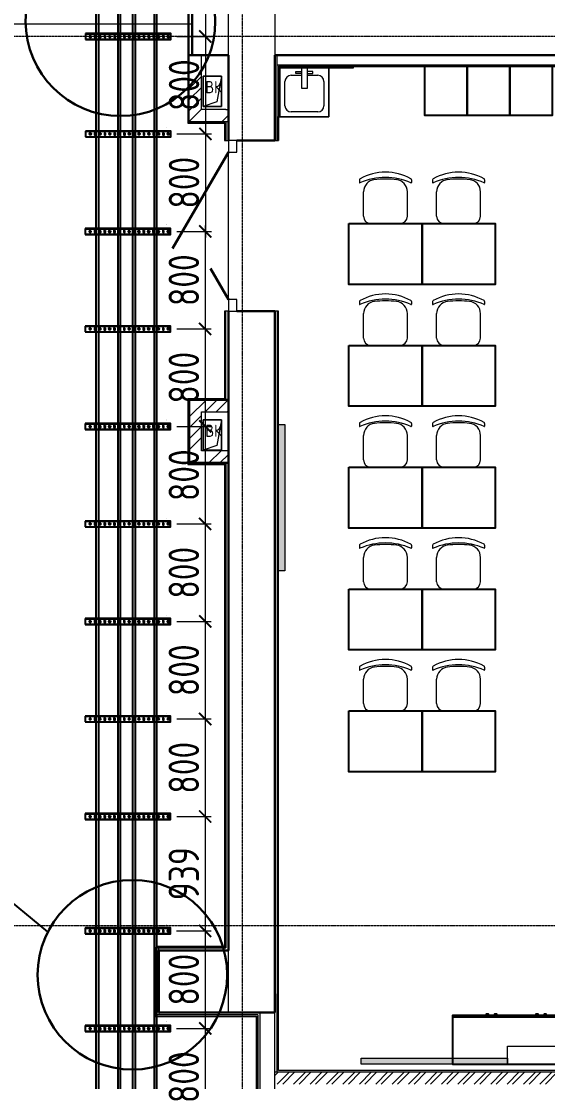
# Model space of a CAD drawing. Header units: millimetres. Extents: x -42533 to 645315, y 3457 to 82611.
# Drawn here: x 197375 to 201695, y 43159 to 51862 of the extents above; entities that cross this region are included whole.
import ezdxf
from ezdxf import colors
from ezdxf.entities.mleader import LeaderData, LeaderLine
from ezdxf.enums import TextEntityAlignment as Align
from ezdxf.math import Vec2, Vec3

# ---------------------------------------------------------------- set-up
doc = ezdxf.new("R2018")
doc.units = ezdxf.units.MM
doc.linetypes.add('ADSK_Линия сетки', pattern=[25, 20, -2.5, 0, -2.5])
for name, color, linetype in [('00_00_потолок_Панели из стали', 7, 'Continuous'), ('ЭОМ_Лотки авар.', 1, 'Continuous'), ('ЭОМ_Лотки рабочие', 5, 'Continuous')]:
    doc.layers.add(name, color=color, linetype=linetype)
for name, color, linetype, lineweight in [('Аннотация', 7, 'Continuous', 18), ('Двери', 7, 'Continuous', 9), ('Обобщенные модели', 7, 'Continuous', 18), ('Оси', 253, 'Continuous', 9), ('Перекрытие', 7, 'Continuous', 18), ('Сантехника', 7, 'Continuous', 18), ('Стены несущие', 7, 'Continuous', 30), ('Стены отделка', 7, 'Continuous', 30), ('Стены перегородки', 7, 'Continuous', 30), ('Стены штриховка', 7, 'Continuous', 9), ('ТХ', 5, 'Continuous', 0), ('ШТРИХОВКА', 252, 'Continuous', 15)]:
    doc.layers.add(name, color=color, linetype=linetype, lineweight=lineweight)
doc.styles.add('GOST Common_5', font='GOST_Common.ttf', dxfattribs={"width": 0.9, "height": 200})
doc.styles.get("Standard").update_dxf_attribs({"font": 'arial.ttf'})
doc.styles.add('М2', font='isocpeur.ttf', dxfattribs={"width": 0.8})
doc.dimstyles.new('М2-100', dxfattribs={"dimtxt": 250, "dimasz": 100, "dimexe": 50, "dimexo": 50, "dimgap": 50, "dimtad": 1, "dimdec": 0, "dimzin": 1, "dimtxsty": 'М2', "dimblk": 'ARCHTICK', "dimcen": 2.5, "dimdle": 50, "dimclre": 256, "dimclrt": 256, "dimadec": 0, "dimazin": 0, "dimtfac": 1, "dimtdec": 0, "dimtix": 1, "dimtmove": 1, "dimatfit": 3, "dimldrblk": 'NONE', "dimfxl": 1, "dimtolj": 1, "dimlwd": 9, "dimlwe": 9, "dimarcsym": 1})
pattern_1 = [(45, (686.36, 338.7), (-269.4077, 269.4077), []), (45, (776.16, 338.7), (-269.4077, 269.4077), []), (45, (865.96, 338.7), (-269.4077, 269.4077), []), (45, (955.77, 338.7), (-269.4077, 269.4077), [])]

# ---------------------------------------------------------------- blocks, each defined once
blk = doc.blocks.new('Стул ученич штабелир №5-7')
at = {"color": 0, "linetype": 'ByBlock', "lineweight": -2}
for p, q in [((-120.1, 0), (120.1, 0)), ((-120.1, 0), (120.1, 0)), ((-179.9, -60), (-179.9, -260.3)), ((-179.9, -60), (-179.9, -260.3)), ((180.1, -60), (180.1, -260.3)), ((180.1, -60), (180.1, -260.3)), ((-213.4, -359), (-213.4, -337.3)), ((-213.4, -359), (-213.4, -337.3)), ((213.6, -359), (213.6, -337.3)), ((213.6, -359), (213.6, -337.3))]:
    blk.add_line(p, q, dxfattribs=at)
for centre, radius, start, end in [((-119.9, -60), 60, 90, 180), ((-119.9, -60), 60, 90, 180), ((120.1, -60), 60, 0, 90), ((120.1, -60), 60, 0, 90), ((-79.9, -260.3), 100, 180, 264.25844), ((-79.9, -260.3), 100, 180, 264.25844), ((80.1, -260.3), 100, 275.74156, 0), ((80.1, -260.3), 100, 275.74156, 0), ((-210.4, -337.3), 3, 63.89783, 180), ((-210.4, -337.3), 3, 63.89783, 180), ((0.1, 142.3), 520.8, 246.31951, 293.68049), ((0.1, 142.3), 520.8, 246.31951, 293.68049), ((210.6, -337.3), 3, 0, 116.10217), ((210.6, -337.3), 3, 0, 116.10217), ((-203.4, -359), 10, 180, 238.06825), ((-203.4, -359), 10, 180, 238.06825), ((0.1, 9), 430.5, 240.99166, 299.00834), ((0.1, 9), 430.5, 240.99166, 299.00834), ((0.1, 435.5), 800.4, 263.24698, 276.75302), ((0.1, 435.5), 800.4, 263.24698, 276.75302), ((203.6, -359), 10, 301.93175, 0), ((203.6, -359), 10, 301.93175, 0)]:
    blk.add_arc(centre, radius, start, end, dxfattribs=at)
blk = doc.blocks.new('Тх 2 этаж')
at = {"lineweight": 0, "true_color": 0x939598}
h = blk.add_hatch(color=252, dxfattribs=at)
h.dxf.hatch_style = 1
h.paths.add_polyline_path([(55522.8, 15070.5), (55572.8, 15070.5), (55572.8, 13870.5), (55522.8, 13870.5)])
h = blk.add_hatch(color=252, dxfattribs=at)
h.dxf.hatch_style = 1
h.paths.add_polyline_path([(56199.2, 9820.5), (56199.2, 9870.5), (57399.2, 9870.5), (57399.2, 9820.5)])
at = {"color": 252, "linetype": 'Continuous', "true_color": 0x939598}
blk.add_line((58399.2, 10208.5), (56949.2, 10208.5), dxfattribs=at)
at = {"color": 252, "true_color": 0x939598}
for points in [[(57069.2, 18009.7), (56719.2, 18009.7), (56719.2, 17609.7), (57069.2, 17609.7), (57069.2, 18009.7)], [(57419.2, 18009.7), (57069.2, 18009.7), (57069.2, 17609.7), (57419.2, 17609.7), (57419.2, 18009.7)], [(57769.2, 18009.7), (57419.2, 18009.7), (57419.2, 17609.7), (57769.2, 17609.7), (57769.2, 18009.7)]]:
    blk.add_lwpolyline(points, dxfattribs=at)
for points in [[(56099.2, 16720.5), (56699.2, 16720.5), (56699.2, 16220.5), (56099.2, 16220.5)], [(56699.2, 16720.5), (57299.2, 16720.5), (57299.2, 16220.5), (56699.2, 16220.5)], [(56099.2, 15720.5), (56699.2, 15720.5), (56699.2, 15220.5), (56099.2, 15220.5)], [(56699.2, 15720.5), (57299.2, 15720.5), (57299.2, 15220.5), (56699.2, 15220.5)], [(56099.2, 14720.5), (56699.2, 14720.5), (56699.2, 14220.5), (56099.2, 14220.5)], [(56699.2, 14720.5), (57299.2, 14720.5), (57299.2, 14220.5), (56699.2, 14220.5)], [(56099.2, 13720.5), (56699.2, 13720.5), (56699.2, 13220.5), (56099.2, 13220.5)], [(56699.2, 13720.5), (57299.2, 13720.5), (57299.2, 13220.5), (56699.2, 13220.5)], [(56099.2, 12720.5), (56699.2, 12720.5), (56699.2, 12220.5), (56099.2, 12220.5)], [(56699.2, 12720.5), (57299.2, 12720.5), (57299.2, 12220.5), (56699.2, 12220.5)]]:
    blk.add_lwpolyline(points, close=True, dxfattribs=at)
at = {"color": 252, "lineweight": 0, "true_color": 0x939598}
for points in [[(55522.8, 15070.5), (55572.8, 15070.5), (55572.8, 13870.5), (55522.8, 13870.5), (55522.8, 15070.5)], [(56199.2, 9820.5), (56199.2, 9870.5), (57399.2, 9870.5), (57399.2, 9820.5), (56199.2, 9820.5)]]:
    blk.add_lwpolyline(points, dxfattribs=at)
at = {"color": 252, "linetype": 'Continuous', "true_color": 0x939598}
for points in [[(58399.2, 9820.5), (58399.2, 10220.5), (56949.2, 10220.5), (56949.2, 9820.5)], [(57226.3, 10220.5), (57243.7, 10220.5), (57243.7, 10230.7), (57226.3, 10230.7)], [(57294, 10220.5), (57311.4, 10220.5), (57311.4, 10230.7), (57294, 10230.7)], [(57633.3, 10220.5), (57650.7, 10220.5), (57650.7, 10230.7), (57633.3, 10230.7)], [(57701, 10220.5), (57718.4, 10220.5), (57718.4, 10230.7), (57701, 10230.7)]]:
    blk.add_lwpolyline(points, close=True, dxfattribs=at)
at = {"color": 252, "linetype": 'Continuous', "lineweight": 5, "true_color": 0x939598}
blk.add_lwpolyline([(57399.2, 9970.5), (59399.2, 9970.5), (59399.2, 9820.5), (57399.2, 9820.5)], close=True, dxfattribs=at)
at = {"layer": 'ТХ', "color": 252, "lineweight": 0, "true_color": 0x939598, "rotation": 180}
for p in [(56399.2, 16720.5), (56999.2, 16720.5), (56399.2, 15720.5), (56999.2, 15720.5), (56399.2, 14720.5), (56999.2, 14720.5), (56399.2, 13720.5), (56999.2, 13720.5), (56399.2, 12720.5), (56999.2, 12720.5)]:
    blk.add_blockref('Стул ученич штабелир №5-7', p, dxfattribs=at)
blk = doc.blocks.new('План 2 этажа')
h = blk.add_hatch()
h.set_pattern_fill('ANSI34', color=8, scale=20)
h.set_pattern_definition(pattern_1)
h.paths.add_polyline_path([(49200.421, 20426.85), (49100.421, 20426.85), (49100.421, 19880.85), (49421.357, 19880.85), (49421.357, 19980.85), (49401.357, 19980.85), (49200.421, 19980.85)])
h = blk.add_hatch()
h.set_pattern_fill('ANSI34', color=8, scale=20)
h.set_pattern_definition(pattern_1)
h.paths.add_polyline_path([(49421.357, 17598.85), (49100.421, 17598.85), (49100.421, 17080.85), (49421.357, 17080.85), (49421.357, 17180.85), (49200.113, 17180.85), (49200.421, 17180.953), (49200.421, 17498.85), (49421.357, 17498.85)])
h = blk.add_hatch()
h.set_pattern_fill('ANSI32', color=8, scale=10)
h.set_pattern_definition([(45, (686.36, 338.7), (-67.35192, 67.35192), []), (45, (731.26, 338.7), (-67.35192, 67.35192), [])])
h.paths.add_polyline_path([(55756.835, 12083.7), (49801.357, 12083.7), (49801.357, 11983.7), (55757.644, 11983.7)])
at = {"layer": 'Двери', "color": 8}
for p, q in [((49491.357, 19726.514), (49421.357, 19726.514)), ((49421.357, 19726.514), (49421.357, 19631.514)), ((49491.357, 19631.514), (49491.357, 19726.514)), ((49421.357, 19631.514), (49491.357, 19631.514)), ((49491.357, 18421.514), (49421.357, 18421.514)), ((49421.357, 18421.514), (49421.357, 18326.514)), ((49491.357, 18326.514), (49491.357, 18421.514)), ((49421.357, 18326.514), (49491.357, 18326.514))]:
    blk.add_line(p, q, dxfattribs=at)
at = {"layer": 'Двери', "color": 8, "lineweight": 30}
for p, q in [((49421.357, 19631.514), (48963.857, 18839.101)), ((49421.357, 18421.514), (49273.857, 18676.992))]:
    blk.add_line(p, q, dxfattribs=at)
at = {"layer": 'Обобщенные модели', "color": 8}
for p, q in [((49214.426, 20005.621), (49214.426, 20255.621)), ((49214.426, 20255.621), (49364.426, 20255.621)), ((49364.426, 20255.621), (49214.426, 20255.621)), ((49214.426, 20255.621), (49214.426, 20005.621)), ((49364.426, 20255.621), (49326.926, 20043.121)), ((49364.426, 20255.621), (49364.426, 20005.621)), ((49364.426, 20005.621), (49364.426, 20255.621)), ((49326.926, 20043.121), (49214.426, 20005.621)), ((49364.426, 20005.621), (49214.426, 20005.621)), ((49214.426, 20005.621), (49364.426, 20005.621)), ((49214.426, 17185.621), (49214.426, 17435.621)), ((49214.426, 17435.621), (49364.426, 17435.621)), ((49364.426, 17435.621), (49214.426, 17435.621)), ((49214.426, 17435.621), (49214.426, 17185.621)), ((49364.426, 17435.621), (49326.926, 17223.121)), ((49364.426, 17435.621), (49364.426, 17185.621)), ((49364.426, 17185.621), (49364.426, 17435.621)), ((49326.926, 17223.121), (49214.426, 17185.621)), ((49364.426, 17185.621), (49214.426, 17185.621)), ((49214.426, 17185.621), (49364.426, 17185.621))]:
    blk.add_line(p, q, dxfattribs=at)
for centre, start, end in [((49289.426, 20130.621), 0, 180), ((49289.426, 20130.621), 120, 180), ((49289.426, 20130.621), 180, 0), ((49289.426, 20130.621), 240, 345), ((49289.426, 20130.621), 15, 90), ((49289.426, 17310.621), 0, 180), ((49289.426, 17310.621), 120, 180), ((49289.426, 17310.621), 180, 0), ((49289.426, 17310.621), 240, 345), ((49289.426, 17310.621), 15, 90)]:
    blk.add_arc(centre, 2.5, start, end, dxfattribs=at)
at = {"layer": 'Оси', "color": 8, "linetype": 'ADSK_Линия сетки'}
for p, q in [((49535.923, 9973.128), (49535.923, 43330.545)), ((-9428.371, 20583.7), (56691.21, 20583.7)), ((-9428.371, 13283.7), (56691.21, 13283.7))]:
    blk.add_line(p, q, dxfattribs=at)
at = {"layer": 'Перекрытие', "color": 8}
for p, q in [((49123.857, 20681.85), (47123.857, 20681.85)), ((49421.357, 18421.514), (49421.357, 19631.514))]:
    blk.add_line(p, q, dxfattribs=at)
at = {"layer": 'Сантехника', "color": 8}
for p, q in [((49975.143, 20291.85), (50020.142, 20291.85)), ((49975.143, 20276.85), (49975.143, 20291.85)), ((50020.142, 20321.85), (50020.142, 20156.837)), ((50070.143, 20156.837), (50070.143, 20321.85)), ((50115.143, 20291.85), (50070.143, 20291.85)), ((50115.143, 20276.85), (50115.143, 20291.85)), ((50245.143, 19921.85), (50245.143, 20321.85)), ((50245.143, 20321.85), (50245.143, 19921.85)), ((49885.143, 20011.849), (49885.143, 20211.851)), ((49935.143, 20261.851), (50020.142, 20261.851)), ((50020.142, 20276.85), (49975.143, 20276.85)), ((50070.143, 20276.85), (50115.143, 20276.85)), ((50070.143, 20261.851), (50155.142, 20261.851)), ((50205.142, 20211.851), (50205.142, 20011.849)), ((50020.142, 20156.837), (50070.143, 20156.837)), ((50155.142, 19961.849), (49935.143, 19961.849)), ((49846.357, 19921.85), (50245.143, 19921.85)), ((50245.143, 19921.85), (49846.357, 19921.85))]:
    blk.add_line(p, q, dxfattribs=at)
for centre, start, end in [((49935.143, 20211.851), 90, 180), ((50155.142, 20211.851), 0, 90), ((49935.143, 20011.849), 180, 270), ((50155.142, 20011.849), 270, 0)]:
    blk.add_arc(centre, 50, start, end, dxfattribs=at)
at = {"layer": 'Стены несущие', "color": 8}
for p, q in [((49123.857, 20936.85), (49123.857, 20426.85)), ((49100.421, 20426.85), (49421.357, 20426.85)), ((49421.357, 20426.85), (49421.357, 19726.514)), ((49801.357, 20426.85), (55689.352, 20426.85)), ((49801.357, 19726.514), (49801.357, 20426.85)), ((49491.357, 19726.514), (49801.357, 19726.514)), ((49421.357, 18326.514), (49421.357, 13080.621)), ((49801.357, 18326.514), (49491.357, 18326.514)), ((49801.357, 12570.621), (49801.357, 18326.514)), ((49100.421, 17598.85), (49100.421, 17080.85)), ((49100.421, 17598.85), (49421.357, 17598.85)), ((49100.421, 17080.85), (49421.357, 17080.85)), ((49421.357, 13080.621), (48851.357, 13080.621)), ((48851.357, 13080.621), (48851.357, 12570.621)), ((48851.357, 12570.621), (49801.357, 12570.621))]:
    blk.add_line(p, q, dxfattribs=at)
at = {"layer": 'Стены отделка', "color": 8, "lineweight": 9}
for p, q in [((49200.421, 19980.85), (49200.421, 20406.85)), ((49821.357, 19921.85), (49821.357, 20426.85)), ((49821.357, 20346.85), (55661.357, 20346.85)), ((49846.357, 19921.85), (49846.357, 20321.85)), ((49846.357, 20321.85), (50446.357, 20321.85)), ((50446.357, 20334.85), (55638.095, 20334.85)), ((50446.357, 20321.85), (50446.357, 20334.85)), ((49401.357, 19980.85), (49200.421, 19980.85)), ((49389.357, 19868.85), (49389.357, 19726.514)), ((49821.357, 19921.85), (49846.357, 19921.85)), ((49833.357, 19726.514), (49833.357, 19921.85)), ((49389.357, 19726.514), (49421.357, 19726.514)), ((49801.357, 19726.514), (49833.357, 19726.514)), ((49421.357, 18326.514), (49389.357, 18326.514)), ((49389.357, 18326.514), (49389.357, 17610.701)), ((49401.357, 17598.85), (49401.357, 18326.514)), ((49833.357, 18326.514), (49801.357, 18326.514)), ((49821.357, 18326.514), (49821.357, 17383.7)), ((49833.357, 12095.7), (49833.357, 18326.514)), ((49088.421, 17610.851), (49088.421, 17070.85)), ((49088.421, 17610.851), (49389.357, 17610.701)), ((49200.421, 17180.85), (49200.421, 17498.85)), ((49200.421, 17498.85), (49421.357, 17498.85)), ((49421.357, 17180.85), (49200.421, 17180.85)), ((49090.421, 17068.85), (49389.357, 17068.999)), ((49389.357, 17068.999), (49389.357, 13100.621)), ((48831.357, 13100.621), (48819.357, 13100.621)), ((48819.357, 13100.621), (48819.357, 12540.621)), ((48831.357, 12550.621), (48831.357, 13112.621)), ((49401.357, 13112.621), (48831.357, 13112.621)), ((48851.357, 13080.621), (48851.357, 13100.621)), ((48851.357, 13100.621), (49389.357, 13100.621)), ((49821.357, 12083.7), (49821.357, 12722.7)), ((48831.357, 12669.356), (48851.357, 12669.356)), ((48821.357, 12538.621), (49649.357, 12538.621)), ((49661.357, 12550.621), (48831.357, 12550.621)), ((48851.357, 12570.621), (48851.357, 12550.621)), ((49649.357, 12538.621), (49649.357, 11203.128)), ((49801.357, 12083.7), (55756.835, 12083.7)), ((55704.736, 12095.7), (49833.357, 12095.7))]:
    blk.add_line(p, q, dxfattribs=at)
for points in [[(49088.421, 20968.85), (49088.421, 19882.85), (49088.421, 19868.85), (49389.357, 19868.85)], [(49421.357, 19880.85), (49100.421, 19880.85), (49100.421, 20956.85)]]:
    blk.add_lwpolyline(points, dxfattribs=at)
at = {"layer": 'Стены перегородки', "color": 8, "lineweight": 18}
for p, q in [((49681.357, 11203.128), (49681.357, 12570.621)), ((49801.357, 11203.128), (49801.357, 12570.621))]:
    blk.add_line(p, q, dxfattribs=at)
at = {"layer": 'Стены штриховка', "color": 8}
for p, q in [((49421.357, 20426.85), (49421.357, 20936.85)), ((49801.357, 20936.85), (49801.357, 20426.85)), ((49200.421, 20406.85), (49200.421, 20426.85)), ((49831.357, 20336.85), (55640.078, 20336.85)), ((49831.357, 20336.85), (49831.357, 19726.514)), ((49837.357, 20330.85), (49837.357, 19921.85)), ((50446.357, 20330.85), (49837.357, 20330.85)), ((50446.357, 20336.85), (50446.357, 20334.85)), ((49401.357, 19980.85), (49421.357, 19980.85)), ((49391.357, 19870.85), (49391.357, 19726.514)), ((49401.357, 19880.85), (49401.357, 19726.514)), ((49821.357, 19726.514), (49821.357, 19921.85)), ((49391.357, 18326.514), (49391.357, 17608.85)), ((49831.357, 12093.7), (49831.357, 18326.514)), ((49090.421, 17608.85), (49090.421, 17068.85)), ((49090.421, 17608.85), (49391.357, 17608.85)), ((49821.357, 17383.7), (49821.357, 12722.7)), ((49088.421, 17070.85), (49088.421, 17068.85)), ((49088.421, 17068.85), (49090.421, 17068.85)), ((49090.421, 17070.85), (49391.357, 17070.85)), ((49100.421, 17080.85), (49100.421, 17082.85)), ((49102.421, 17080.85), (49100.421, 17080.85)), ((49391.357, 17070.85), (49391.357, 13100.621)), ((49401.357, 17080.85), (49401.357, 13100.621)), ((48821.357, 13100.621), (48821.357, 12538.621)), ((49401.357, 13110.621), (48831.357, 13110.621)), ((48851.357, 13100.621), (48831.357, 13100.621)), ((49389.357, 13100.621), (49401.357, 13100.621)), ((49421.357, 12570.621), (49421.357, 13080.621)), ((48819.357, 12540.621), (49651.357, 12540.621)), ((48819.357, 12540.621), (48819.357, 12538.621)), ((48819.357, 12538.621), (48821.357, 12538.621)), ((49651.357, 12540.621), (49651.357, 11203.128)), ((49661.357, 12550.621), (49661.357, 11203.128)), ((55706.753, 12093.7), (49831.357, 12093.7))]:
    blk.add_line(p, q, dxfattribs=at)
blk.add_lwpolyline([(49391.357, 19870.85), (49090.421, 19870.85), (49090.421, 20966.85)], dxfattribs=at)
at = {"layer": 'ЭОМ_Лотки рабочие'}
blk.add_blockref('Тх 2 этаж', (-5689.424, 2325.176), dxfattribs=at)
at = {"layer": 'Аннотация', "color": 8, "char_height": 100, "width": 156.348, "attachment_point": 1, "line_spacing_factor": 1.022766, "style": 'GOST Common_5'}
for insert in [(49231.259, 20214.706), (49231.259, 17394.706)]:
    blk.add_mtext('\\pxt3.6,7.2,10.8,14.4,18,21.6,25.2,28.8,32.4,36,39.6,43.2,46.8,50.4,54,57.6,61.2,64.8,68.4,72,75.6,79.2,82.8,86.4,90,93.6,97.2,100.8,104.4,108,111.6,115.2;{ВК}', dxfattribs=dict(at, insert=insert))
blk = doc.blocks.new('*U290')
at = {"color": 0, "linetype": 'Continuous', "lineweight": 25}
for p, q in [((-78.8, -26281.8), (-78.8, 0)), ((78.8, -26281.8), (78.8, 0))]:
    blk.add_line(p, q, dxfattribs=at)
blk.add_lwpolyline([(100.8, -26281.8), (100.8, 0), (-100.8, 0), (-100.8, -26281.8)], close=True, dxfattribs=at)
at = {"color": 0, "flags": 9}
for tag, p in [('АРТИКУЛ', (-59.7, -11.8)), ('НАИМЕНОВАНИЕ', (-59.1, -7)), ('ПРИМЕЧАНИЕ', (-58.8, -17.3))]:
    blk.add_attdef(tag, text='', height=2.5, dxfattribs=at).set_placement(p, align=Align.TOP_LEFT)
at = {"color": 0, "lineweight": 30, "flags": 104}
for tag, p in [('ВЫСОТА', (-59.6, -20.9)), ('ДЛИНА', (-59.5, -36.1)), ('ТОЛЩИНА', (-59, -31)), ('ШИРИНА', (-58.9, -25.1))]:
    blk.add_attdef(tag, text='', height=2.5, dxfattribs=at).set_placement(p, align=Align.TOP_LEFT)
blk = doc.blocks.new('*U291')
at = {"color": 0, "linetype": 'Continuous', "lineweight": 25}
for p, q in [((-78.8, -25997.9), (-78.8, 0)), ((78.8, -25997.9), (78.8, 0))]:
    blk.add_line(p, q, dxfattribs=at)
blk.add_lwpolyline([(100.8, -25997.9), (100.8, 0), (-100.8, 0), (-100.8, -25997.9)], close=True, dxfattribs=at)
at = {"color": 0, "flags": 9}
for tag, p in [('АРТИКУЛ', (-59.7, -11.8)), ('НАИМЕНОВАНИЕ', (-59.1, -7)), ('ПРИМЕЧАНИЕ', (-58.8, -17.3))]:
    blk.add_attdef(tag, text='', height=2.5, dxfattribs=at).set_placement(p, align=Align.TOP_LEFT)
at = {"color": 0, "lineweight": 30, "flags": 104}
for tag, p in [('ВЫСОТА', (-59.6, -20.9)), ('ДЛИНА', (-59.5, -36.1)), ('ТОЛЩИНА', (-59, -31)), ('ШИРИНА', (-58.9, -25.1))]:
    blk.add_attdef(tag, text='', height=2.5, dxfattribs=at).set_placement(p, align=Align.TOP_LEFT)
blk = doc.blocks.new('*U45')
at = {"color": 0, "linetype": 'ByBlock', "lineweight": -2}
for points in [[(24, -700), (24, 0), (-24, 0), (-24, -700)], [(-22.5, -700), (-22.5, 0)], [(22.5, -700), (22.5, 0)], [(-24, -700), (24, -700)]]:
    blk.add_lwpolyline(points, dxfattribs=at)
at = {"color": 254, "transparency": 33554483}
blk.add_lwpolyline([(0, 0.7), (0, -2.2)], dxfattribs=at)
at = {"color": 0, "linetype": 'ByBlock', "lineweight": -2}
for points in [[(-6.7, -54.8, 0.345739), (-6.7, -65.2), (6.7, -65.2, 0.345739), (6.7, -54.8)], [(-5.2, -13.3), (-5.2, -26.7, 0.345739), (5.2, -26.7), (5.2, -13.3, 0.345739)], [(-6.7, -134.8, 0.345739), (-6.7, -145.2), (6.7, -145.2, 0.345739), (6.7, -134.8)], [(-5.2, -173.3), (-5.2, -186.7, 0.345739), (5.2, -186.7), (5.2, -173.3, 0.345739)], [(-5.2, -93.3), (-5.2, -106.7, 0.345739), (5.2, -106.7), (5.2, -93.3, 0.345739)], [(-6.7, -214.8, 0.345739), (-6.7, -225.2), (6.7, -225.2, 0.345739), (6.7, -214.8)], [(-5.2, -253.3), (-5.2, -266.7, 0.345739), (5.2, -266.7), (5.2, -253.3, 0.345739)], [(-6.7, -294.8, 0.345739), (-6.7, -305.2), (6.7, -305.2, 0.345739), (6.7, -294.8)], [(-5.2, -333.3), (-5.2, -346.7, 0.345739), (5.2, -346.7), (5.2, -333.3, 0.345739)], [(-6.7, -374.8, 0.345739), (-6.7, -385.2), (6.7, -385.2, 0.345739), (6.7, -374.8)], [(-5.2, -413.3), (-5.2, -426.7, 0.345739), (5.2, -426.7), (5.2, -413.3, 0.345739)], [(-6.7, -454.8, 0.345739), (-6.7, -465.2), (6.7, -465.2, 0.345739), (6.7, -454.8)], [(-5.2, -493.3), (-5.2, -506.7, 0.345739), (5.2, -506.7), (5.2, -493.3, 0.345739)], [(-6.7, -534.8, 0.345739), (-6.7, -545.2), (6.7, -545.2, 0.345739), (6.7, -534.8)], [(-5.2, -573.3), (-5.2, -586.7, 0.345739), (5.2, -586.7), (5.2, -573.3, 0.345739)], [(-6.7, -614.8, 0.345739), (-6.7, -625.2), (6.7, -625.2, 0.345739), (6.7, -614.8)], [(-5.2, -653.3), (-5.2, -666.7, 0.345739), (5.2, -666.7), (5.2, -653.3, 0.345739)]]:
    blk.add_lwpolyline(points, format="xyb", close=True, dxfattribs=at)
at = {"flags": 9}
for tag, p in [('АРТИКУЛ', (-58.9, -24.5)), ('ПРИМЕЧАНИЕ', (-58.3, -30.8)), ('НАИМЕНОВАНИЕ', (-58.2, -19.4))]:
    blk.add_attdef(tag, p, '', height=2.5, dxfattribs=at)
at = {"lineweight": 30, "flags": 104}
blk.add_attdef('ДЛИНА', text='', height=2.5, dxfattribs=at).set_placement((-57.7, -34.6), align=Align.TOP_LEFT)
blk = doc.blocks.new('_ArchTick')
at = {"color": 0, "linetype": 'ByBlock', "lineweight": 70, "const_width": 0.15}
blk.add_lwpolyline([(-0.5, -0.5), (0.5, 0.5)], dxfattribs=at)
blk = doc.blocks.new('*D571')
at = {"layer": '00_00_потолок_Панели из стали', "lineweight": 9, "transparency": 16777216}
for p, q in [((198728.3, 50137.3), (198934.1, 50137.3)), ((198650.6, 49337.1), (198934.1, 49337.1))]:
    blk.add_line(p, q, dxfattribs=at)
at = {"layer": '00_00_потолок_Панели из стали', "color": 0, "lineweight": 9, "transparency": 16777216}
blk.add_line((198884.1, 50187.3), (198884.1, 49287.1), dxfattribs=at)
at = {"layer": 'Defpoints', "color": 0, "transparency": 16777216}
for p in [(198678.3, 50137.3), (198600.6, 49337.1), (198884.1, 49337.1)]:
    blk.add_point(p, dxfattribs=at)
at = {"layer": '00_00_потолок_Панели из стали', "color": 0, "lineweight": 9, "transparency": 16777216, "xscale": 100, "yscale": 100, "zscale": 100}
for p, rotation in [((198884.1, 50137.3), 90), ((198884.1, 49337.1), 270)]:
    blk.add_blockref('_ArchTick', p, dxfattribs=dict(at, rotation=rotation))
at = {"layer": '00_00_потолок_Панели из стали', "transparency": 16777216, "insert": (198709.1, 49737.2), "char_height": 250, "attachment_point": 5, "rotation": 90, "style": 'М2'}
blk.add_mtext('\\A1;800', dxfattribs=at)
blk = doc.blocks.new('_None')
blk = doc.blocks.new('*D572')
at = {"layer": '00_00_потолок_Панели из стали', "color": 0, "lineweight": 9, "transparency": 16777216}
blk.add_line((198884.1, 49387.1), (198884.1, 48486.9), dxfattribs=at)
at = {"layer": '00_00_потолок_Панели из стали', "lineweight": 9, "transparency": 16777216}
for p, q in [((198728.3, 49337.1), (198934.1, 49337.1)), ((198650.6, 48536.9), (198934.1, 48536.9))]:
    blk.add_line(p, q, dxfattribs=at)
at = {"layer": 'Defpoints', "color": 0, "transparency": 16777216}
for p in [(198678.3, 49337.1), (198600.6, 48536.9), (198884.1, 48536.9)]:
    blk.add_point(p, dxfattribs=at)
at = {"layer": '00_00_потолок_Панели из стали', "color": 0, "lineweight": 9, "transparency": 16777216, "xscale": 100, "yscale": 100, "zscale": 100}
for p, rotation in [((198884.1, 49337.1), 90), ((198884.1, 48536.9), 270)]:
    blk.add_blockref('_ArchTick', p, dxfattribs=dict(at, rotation=rotation))
at = {"layer": '00_00_потолок_Панели из стали', "transparency": 16777216, "insert": (198709.1, 48937), "char_height": 250, "attachment_point": 5, "rotation": 90, "style": 'М2'}
blk.add_mtext('\\A1;800', dxfattribs=at)
blk = doc.blocks.new('*D573')
at = {"layer": '00_00_потолок_Панели из стали', "color": 0, "lineweight": 9, "transparency": 16777216}
blk.add_line((198884.1, 48586.9), (198884.1, 47686.7), dxfattribs=at)
at = {"layer": '00_00_потолок_Панели из стали', "lineweight": 9, "transparency": 16777216}
for p, q in [((198728.3, 48536.9), (198934.1, 48536.9)), ((198650.6, 47736.7), (198934.1, 47736.7))]:
    blk.add_line(p, q, dxfattribs=at)
at = {"layer": 'Defpoints', "color": 0, "transparency": 16777216}
for p in [(198678.3, 48536.9), (198600.6, 47736.7), (198884.1, 47736.7)]:
    blk.add_point(p, dxfattribs=at)
at = {"layer": '00_00_потолок_Панели из стали', "color": 0, "lineweight": 9, "transparency": 16777216, "xscale": 100, "yscale": 100, "zscale": 100}
for p, rotation in [((198884.1, 48536.9), 90), ((198884.1, 47736.7), 270)]:
    blk.add_blockref('_ArchTick', p, dxfattribs=dict(at, rotation=rotation))
at = {"layer": '00_00_потолок_Панели из стали', "transparency": 16777216, "insert": (198709.1, 48136.8), "char_height": 250, "attachment_point": 5, "rotation": 90, "style": 'М2'}
blk.add_mtext('\\A1;800', dxfattribs=at)
blk = doc.blocks.new('*D574')
at = {"layer": '00_00_потолок_Панели из стали', "color": 0, "lineweight": 9, "transparency": 16777216}
blk.add_line((198884.1, 47786.7), (198884.1, 46886.5), dxfattribs=at)
at = {"layer": '00_00_потолок_Панели из стали', "lineweight": 9, "transparency": 16777216}
for p, q in [((198728.3, 47736.7), (198934.1, 47736.7)), ((198650.6, 46936.5), (198934.1, 46936.5))]:
    blk.add_line(p, q, dxfattribs=at)
at = {"layer": 'Defpoints', "color": 0, "transparency": 16777216}
for p in [(198678.3, 47736.7), (198600.6, 46936.5), (198884.1, 46936.5)]:
    blk.add_point(p, dxfattribs=at)
at = {"layer": '00_00_потолок_Панели из стали', "color": 0, "lineweight": 9, "transparency": 16777216, "xscale": 100, "yscale": 100, "zscale": 100}
for p, rotation in [((198884.1, 47736.7), 90), ((198884.1, 46936.5), 270)]:
    blk.add_blockref('_ArchTick', p, dxfattribs=dict(at, rotation=rotation))
at = {"layer": '00_00_потолок_Панели из стали', "transparency": 16777216, "insert": (198709.1, 47336.6), "char_height": 250, "attachment_point": 5, "rotation": 90, "style": 'М2'}
blk.add_mtext('\\A1;800', dxfattribs=at)
blk = doc.blocks.new('*D575')
at = {"layer": '00_00_потолок_Панели из стали', "lineweight": 9, "transparency": 16777216}
for p, q in [((198728.3, 46936.5), (198934.1, 46936.5)), ((198650.6, 46136.3), (198934.1, 46136.3))]:
    blk.add_line(p, q, dxfattribs=at)
at = {"layer": '00_00_потолок_Панели из стали', "color": 0, "lineweight": 9, "transparency": 16777216}
blk.add_line((198884.1, 46986.5), (198884.1, 46086.3), dxfattribs=at)
at = {"layer": 'Defpoints', "color": 0, "transparency": 16777216}
for p in [(198678.3, 46936.5), (198600.6, 46136.3), (198884.1, 46136.3)]:
    blk.add_point(p, dxfattribs=at)
at = {"layer": '00_00_потолок_Панели из стали', "color": 0, "lineweight": 9, "transparency": 16777216, "xscale": 100, "yscale": 100, "zscale": 100}
for p, rotation in [((198884.1, 46936.5), 90), ((198884.1, 46136.3), 270)]:
    blk.add_blockref('_ArchTick', p, dxfattribs=dict(at, rotation=rotation))
at = {"layer": '00_00_потолок_Панели из стали', "transparency": 16777216, "insert": (198709.1, 46536.4), "char_height": 250, "attachment_point": 5, "rotation": 90, "style": 'М2'}
blk.add_mtext('\\A1;800', dxfattribs=at)
blk = doc.blocks.new('*D576')
at = {"layer": '00_00_потолок_Панели из стали', "lineweight": 9, "transparency": 16777216}
for p, q in [((198728.3, 46136.3), (198934.1, 46136.3)), ((198650.6, 45336.1), (198934.1, 45336.1))]:
    blk.add_line(p, q, dxfattribs=at)
at = {"layer": '00_00_потолок_Панели из стали', "color": 0, "lineweight": 9, "transparency": 16777216}
blk.add_line((198884.1, 46186.3), (198884.1, 45286.1), dxfattribs=at)
at = {"layer": 'Defpoints', "color": 0, "transparency": 16777216}
for p in [(198678.3, 46136.3), (198600.6, 45336.1), (198884.1, 45336.1)]:
    blk.add_point(p, dxfattribs=at)
at = {"layer": '00_00_потолок_Панели из стали', "color": 0, "lineweight": 9, "transparency": 16777216, "xscale": 100, "yscale": 100, "zscale": 100}
for p, rotation in [((198884.1, 46136.3), 90), ((198884.1, 45336.1), 270)]:
    blk.add_blockref('_ArchTick', p, dxfattribs=dict(at, rotation=rotation))
at = {"layer": '00_00_потолок_Панели из стали', "transparency": 16777216, "insert": (198709.1, 45736.2), "char_height": 250, "attachment_point": 5, "rotation": 90, "style": 'М2'}
blk.add_mtext('\\A1;800', dxfattribs=at)
blk = doc.blocks.new('*D713')
at = {"layer": '00_00_потолок_Панели из стали', "color": 0, "lineweight": 9, "transparency": 16777216}
blk.add_line((198884.1, 45386.1), (198884.1, 44347), dxfattribs=at)
at = {"layer": '00_00_потолок_Панели из стали', "lineweight": 9, "transparency": 16777216}
for p, q in [((198728.3, 45336.1), (198934.1, 45336.1)), ((198649.9, 44397), (198934.1, 44397))]:
    blk.add_line(p, q, dxfattribs=at)
at = {"layer": 'Defpoints', "color": 0, "transparency": 16777216}
for p in [(198678.3, 45336.1), (198599.9, 44397), (198884.1, 44397)]:
    blk.add_point(p, dxfattribs=at)
at = {"layer": '00_00_потолок_Панели из стали', "color": 0, "lineweight": 9, "transparency": 16777216, "xscale": 100, "yscale": 100, "zscale": 100}
for p, rotation in [((198884.1, 45336.1), 90), ((198884.1, 44397), 270)]:
    blk.add_blockref('_ArchTick', p, dxfattribs=dict(at, rotation=rotation))
at = {"layer": '00_00_потолок_Панели из стали', "transparency": 16777216, "insert": (198709.1, 44866.5), "char_height": 250, "attachment_point": 5, "rotation": 90, "style": 'М2'}
blk.add_mtext('\\A1;939', dxfattribs=at)
blk = doc.blocks.new('*D714')
at = {"layer": '00_00_потолок_Панели из стали', "lineweight": 9, "transparency": 16777216}
for p, q in [((198649.9, 44397), (198934.1, 44397)), ((198650.6, 43596.8), (198934.1, 43596.8))]:
    blk.add_line(p, q, dxfattribs=at)
at = {"layer": '00_00_потолок_Панели из стали', "color": 0, "lineweight": 9, "transparency": 16777216}
blk.add_line((198884.1, 44447), (198884.1, 43546.8), dxfattribs=at)
at = {"layer": 'Defpoints', "color": 0, "transparency": 16777216}
for p in [(198599.9, 44397), (198600.6, 43596.8), (198884.1, 43596.8)]:
    blk.add_point(p, dxfattribs=at)
at = {"layer": '00_00_потолок_Панели из стали', "color": 0, "lineweight": 9, "transparency": 16777216, "xscale": 100, "yscale": 100, "zscale": 100}
for p, rotation in [((198884.1, 44397), 90), ((198884.1, 43596.8), 270)]:
    blk.add_blockref('_ArchTick', p, dxfattribs=dict(at, rotation=rotation))
at = {"layer": '00_00_потолок_Панели из стали', "transparency": 16777216, "insert": (198709.1, 43996.9), "char_height": 250, "attachment_point": 5, "rotation": 90, "style": 'М2'}
blk.add_mtext('\\A1;800', dxfattribs=at)
blk = doc.blocks.new('*D717')
at = {"layer": '00_00_потолок_Панели из стали', "color": 0, "lineweight": 9, "transparency": 16777216}
blk.add_line((198885.5, 52587.9), (198885.5, 51687.7), dxfattribs=at)
at = {"layer": '00_00_потолок_Панели из стали', "lineweight": 9, "transparency": 16777216}
for p, q in [((198729.8, 52537.9), (198935.5, 52537.9)), ((198652, 51737.7), (198935.5, 51737.7))]:
    blk.add_line(p, q, dxfattribs=at)
at = {"layer": 'Defpoints', "color": 0, "transparency": 16777216}
for p in [(198679.8, 52537.9), (198602, 51737.7), (198885.5, 51737.7)]:
    blk.add_point(p, dxfattribs=at)
at = {"layer": '00_00_потолок_Панели из стали', "color": 0, "lineweight": 9, "transparency": 16777216, "xscale": 100, "yscale": 100, "zscale": 100}
for p, rotation in [((198885.5, 52537.9), 90), ((198885.5, 51737.7), 270)]:
    blk.add_blockref('_ArchTick', p, dxfattribs=dict(at, rotation=rotation))
at = {"layer": '00_00_потолок_Панели из стали', "transparency": 16777216, "insert": (198710.5, 52137.8), "char_height": 250, "attachment_point": 5, "rotation": 90, "style": 'М2'}
blk.add_mtext('\\A1;800', dxfattribs=at)
blk = doc.blocks.new('*D718')
at = {"layer": '00_00_потолок_Панели из стали', "color": 0, "lineweight": 9, "transparency": 16777216}
blk.add_line((198885.5, 51787.7), (198885.5, 50887.5), dxfattribs=at)
at = {"layer": '00_00_потолок_Панели из стали', "lineweight": 9, "transparency": 16777216}
for p, q in [((198729.8, 51737.7), (198935.5, 51737.7)), ((198652, 50937.5), (198935.5, 50937.5))]:
    blk.add_line(p, q, dxfattribs=at)
at = {"layer": 'Defpoints', "color": 0, "transparency": 16777216}
for p in [(198679.8, 51737.7), (198602, 50937.5), (198885.5, 50937.5)]:
    blk.add_point(p, dxfattribs=at)
at = {"layer": '00_00_потолок_Панели из стали', "color": 0, "lineweight": 9, "transparency": 16777216, "xscale": 100, "yscale": 100, "zscale": 100}
for p, rotation in [((198885.5, 51737.7), 90), ((198885.5, 50937.5), 270)]:
    blk.add_blockref('_ArchTick', p, dxfattribs=dict(at, rotation=rotation))
at = {"layer": '00_00_потолок_Панели из стали', "transparency": 16777216, "insert": (198710.5, 51337.6), "char_height": 250, "attachment_point": 5, "rotation": 90, "style": 'М2'}
blk.add_mtext('\\A1;800', dxfattribs=at)
blk = doc.blocks.new('*D719')
at = {"layer": '00_00_потолок_Панели из стали', "lineweight": 9, "transparency": 16777216}
for p, q in [((198729.8, 50937.5), (198935.5, 50937.5)), ((198652, 50137.3), (198935.5, 50137.3))]:
    blk.add_line(p, q, dxfattribs=at)
at = {"layer": '00_00_потолок_Панели из стали', "color": 0, "lineweight": 9, "transparency": 16777216}
blk.add_line((198885.5, 50987.5), (198885.5, 50087.3), dxfattribs=at)
at = {"layer": 'Defpoints', "color": 0, "transparency": 16777216}
for p in [(198679.8, 50937.5), (198602, 50137.3), (198885.5, 50137.3)]:
    blk.add_point(p, dxfattribs=at)
at = {"layer": '00_00_потолок_Панели из стали', "color": 0, "lineweight": 9, "transparency": 16777216, "xscale": 100, "yscale": 100, "zscale": 100}
for p, rotation in [((198885.5, 50937.5), 90), ((198885.5, 50137.3), 270)]:
    blk.add_blockref('_ArchTick', p, dxfattribs=dict(at, rotation=rotation))
at = {"layer": '00_00_потолок_Панели из стали', "transparency": 16777216, "insert": (198710.5, 50537.4), "char_height": 250, "attachment_point": 5, "rotation": 90, "style": 'М2'}
blk.add_mtext('\\A1;800', dxfattribs=at)
blk = doc.blocks.new('*D730')
at = {"layer": '00_00_потолок_Панели из стали', "color": 0, "lineweight": 9, "transparency": 16777216}
blk.add_line((198884.1, 43646.8), (198884.1, 42746.6), dxfattribs=at)
at = {"layer": '00_00_потолок_Панели из стали', "lineweight": 9, "transparency": 16777216}
for p, q in [((198649.9, 43596.8), (198934.1, 43596.8)), ((198650.6, 42796.6), (198934.1, 42796.6))]:
    blk.add_line(p, q, dxfattribs=at)
at = {"layer": 'Defpoints', "color": 0, "transparency": 16777216}
for p in [(198599.9, 43596.8), (198600.6, 42796.6), (198884.1, 42796.6)]:
    blk.add_point(p, dxfattribs=at)
at = {"layer": '00_00_потолок_Панели из стали', "color": 0, "lineweight": 9, "transparency": 16777216, "xscale": 100, "yscale": 100, "zscale": 100}
for p, rotation in [((198884.1, 43596.8), 90), ((198884.1, 42796.6), 270)]:
    blk.add_blockref('_ArchTick', p, dxfattribs=dict(at, rotation=rotation))
at = {"layer": '00_00_потолок_Панели из стали', "transparency": 16777216, "insert": (198709.1, 43196.7), "char_height": 250, "attachment_point": 5, "rotation": 90, "style": 'М2'}
blk.add_mtext('\\A1;800', dxfattribs=at)

msp = doc.modelspace()

# ---------------------------------------------------------------- block references
at = {"layer": 'ШТРИХОВКА'}
msp.add_blockref('План 2 этажа', (149653.4, 31156.8), dxfattribs=at)

# ---------------------------------------------------------------- next in the draw order: linework, layer by layer
at = {"layer": 'ЭОМ_Лотки рабочие', "color": 7, "lineweight": 30}
for centre in [(198189.3, 51863), (198287.2, 44036.9)]:
    msp.add_circle(centre, 777.9, dxfattribs=at)

# ---------------------------------------------------------------- next in the draw order: block references
at = {"layer": 'ЭОМ_Лотки авар.', "color": 1, "rotation": 180}
msp.add_blockref('*U291', (198088.2, 42053.3), dxfattribs=at)
at = {"layer": 'ЭОМ_Лотки рабочие', "rotation": 180}
msp.add_blockref('*U290', (198387.8, 41758.7), dxfattribs=at)
at = {"layer": 'ЭОМ_Лотки рабочие'}
ref = msp.add_blockref('*U45', (198602, 51737.7), dxfattribs=dict(at, rotation=270))
lines = msp.add_mtext('700 мм', dxfattribs={"layer": '0', "insert": (198567.4, 51795.4), "char_height": 2.5, "attachment_point": 1, "rotation": 270})
ref.add_attrib('ДЛИНА', '', (198567.4, 51795.4), dxfattribs={"flags": 2}).embed_mtext(lines)
ref = msp.add_blockref('*U45', (198602, 50937.5), dxfattribs=dict(at, rotation=270))
lines = msp.add_mtext('700 мм', dxfattribs={"layer": '0', "insert": (198567.4, 50995.2), "char_height": 2.5, "attachment_point": 1, "rotation": 270})
ref.add_attrib('ДЛИНА', '', (198567.4, 50995.2), dxfattribs={"flags": 2}).embed_mtext(lines)
ref = msp.add_blockref('*U45', (198600.6, 50137.3), dxfattribs=dict(at, rotation=270))
lines = msp.add_mtext('700 мм', dxfattribs={"layer": '0', "insert": (198566, 50195), "char_height": 2.5, "attachment_point": 1, "rotation": 270})
ref.add_attrib('ДЛИНА', '', (198566, 50195), dxfattribs={"flags": 2}).embed_mtext(lines)
ref = msp.add_blockref('*U45', (198600.6, 49337.1), dxfattribs=dict(at, rotation=270))
lines = msp.add_mtext('700 мм', dxfattribs={"layer": '0', "insert": (198566, 49394.8), "char_height": 2.5, "attachment_point": 1, "rotation": 270})
ref.add_attrib('ДЛИНА', '', (198566, 49394.8), dxfattribs={"flags": 2}).embed_mtext(lines)
ref = msp.add_blockref('*U45', (198600.6, 48536.9), dxfattribs=dict(at, rotation=270))
lines = msp.add_mtext('700 мм', dxfattribs={"layer": '0', "insert": (198566, 48594.6), "char_height": 2.5, "attachment_point": 1, "rotation": 270})
ref.add_attrib('ДЛИНА', '', (198566, 48594.6), dxfattribs={"flags": 2}).embed_mtext(lines)
ref = msp.add_blockref('*U45', (198600.6, 47736.7), dxfattribs=dict(at, rotation=270))
lines = msp.add_mtext('700 мм', dxfattribs={"layer": '0', "insert": (198566, 47794.4), "char_height": 2.5, "attachment_point": 1, "rotation": 270})
ref.add_attrib('ДЛИНА', '', (198566, 47794.4), dxfattribs={"flags": 2}).embed_mtext(lines)
ref = msp.add_blockref('*U45', (198600.6, 46936.5), dxfattribs=dict(at, rotation=270))
lines = msp.add_mtext('700 мм', dxfattribs={"layer": '0', "insert": (198566, 46994.2), "char_height": 2.5, "attachment_point": 1, "rotation": 270})
ref.add_attrib('ДЛИНА', '', (198566, 46994.2), dxfattribs={"flags": 2}).embed_mtext(lines)
ref = msp.add_blockref('*U45', (198600.6, 46136.3), dxfattribs=dict(at, rotation=270))
lines = msp.add_mtext('700 мм', dxfattribs={"layer": '0', "insert": (198566, 46194), "char_height": 2.5, "attachment_point": 1, "rotation": 270})
ref.add_attrib('ДЛИНА', '', (198566, 46194), dxfattribs={"flags": 2}).embed_mtext(lines)
ref = msp.add_blockref('*U45', (198600.6, 45336.1), dxfattribs=dict(at, rotation=270))
lines = msp.add_mtext('700 мм', dxfattribs={"layer": '0', "insert": (198566, 45393.8), "char_height": 2.5, "attachment_point": 1, "rotation": 270})
ref.add_attrib('ДЛИНА', '', (198566, 45393.8), dxfattribs={"flags": 2}).embed_mtext(lines)
ref = msp.add_blockref('*U45', (198600.6, 44397), dxfattribs=dict(at, rotation=270))
lines = msp.add_mtext('700 мм', dxfattribs={"layer": '0', "insert": (198566, 44454.7), "char_height": 2.5, "attachment_point": 1, "rotation": 270})
ref.add_attrib('ДЛИНА', '', (198566, 44454.7), dxfattribs={"flags": 2}).embed_mtext(lines)
ref = msp.add_blockref('*U45', (198600.6, 43596.8), dxfattribs=dict(at, rotation=270))
lines = msp.add_mtext('700 мм', dxfattribs={"layer": '0', "insert": (198566, 43654.5), "char_height": 2.5, "attachment_point": 1, "rotation": 270})
ref.add_attrib('ДЛИНА', '', (198566, 43654.5), dxfattribs={"flags": 2}).embed_mtext(lines)

# ---------------------------------------------------------------- next in the draw order: dimensions: what is measured, and where the dimension line sits
at = {"layer": '00_00_потолок_Панели из стали'}
for base, p1, p2, picture, middle in [((198885.5, 51737.7), (198679.8, 52537.9), (198602, 51737.7), '*D717', (198710.5, 52137.8)), ((198885.5, 50937.5), (198679.8, 51737.7), (198602, 50937.5), '*D718', (198710.5, 51337.6)), ((198885.5, 50137.3), (198679.8, 50937.5), (198602, 50137.3), '*D719', (198710.5, 50537.4)), ((198884.1, 49337.1), (198678.3, 50137.3), (198600.6, 49337.1), '*D571', (198709.1, 49737.2)), ((198884.1, 48536.9), (198678.3, 49337.1), (198600.6, 48536.9), '*D572', (198709.1, 48937)), ((198884.1, 47736.7), (198678.3, 48536.9), (198600.6, 47736.7), '*D573', (198709.1, 48136.8)), ((198884.1, 46936.5), (198678.3, 47736.7), (198600.6, 46936.5), '*D574', (198709.1, 47336.6)), ((198884.1, 46136.3), (198678.3, 46936.5), (198600.6, 46136.3), '*D575', (198709.1, 46536.4)), ((198884.1, 45336.1), (198678.3, 46136.3), (198600.6, 45336.1), '*D576', (198709.1, 45736.2)), ((198884.1, 44397), (198678.3, 45336.1), (198599.9, 44397), '*D713', (198709.1, 44866.5)), ((198884.1, 43596.8), (198599.9, 44397), (198600.6, 43596.8), '*D714', (198709.1, 43996.9)), ((198884.1, 42796.6), (198599.9, 43596.8), (198600.6, 42796.6), '*D730', (198709.1, 43196.7))]:
    dim = msp.add_linear_dim(base=base, p1=p1, p2=p2, angle=90, dimstyle='М2-100', dxfattribs=at)
    dim.commit()
    dim.dimension.update_dxf_attribs({"geometry": picture, "text_midpoint": middle})

# ---------------------------------------------------------------- next in the draw order: leaders
at = {"layer": 'ЭОМ_Лотки рабочие', "color": 7}
ml = msp.add_multileader_mtext('Standard', dxfattribs=at)
ml.set_content('{\\fISOCTEUR|b0|i0|c204|p49;1}', color=7)
ml.set_leader_properties()
ml.build(insert=Vec2(0, 0))
ml.multileader.update_dxf_attribs({"text_right_attachment_type": 6, "dogleg_length": 0.36, "arrow_head_size": 0.18})
ctx = ml.context
ctx.base_point, ctx.char_height, ctx.arrow_head_size, ctx.landing_gap_size, ctx.plane_origin = Vec3(196569.2, 45343.2), 250, 0.18, 0.09, Vec3(198012.5, 44764.7)
ctx.right_attachment, ctx.text_align_type = 6, 2
notes = []
notes.append((ctx, [(0, (1, 1, 0), (196644.7, 45168.2), (-1, 0), 0.36, [(0, [(197593.6, 44389.2)], 0, [])])]))
ctx.mtext.insert, ctx.mtext.alignment, ctx.mtext.flow_direction = Vec3(196644.2, 45468.2), 3, 5
for ctx, leaders in notes:
    for number, flags, end, landing, length, lines in leaders:
        leader = LeaderData()
        leader.index, (leader.has_last_leader_line, leader.has_dogleg_vector, leader.attachment_direction) = number, flags
        leader.last_leader_point, leader.dogleg_vector, leader.dogleg_length = Vec3(end), Vec3(landing), length
        for number, points, colour, breaks in lines:
            line = LeaderLine()
            line.index, line.vertices, line.color, line.breaks = number, Vec3.list(points), colors.encode_raw_color(colour), breaks
            leader.lines.append(line)
        ctx.leaders.append(leader)

doc.saveas('drawing.dxf')
